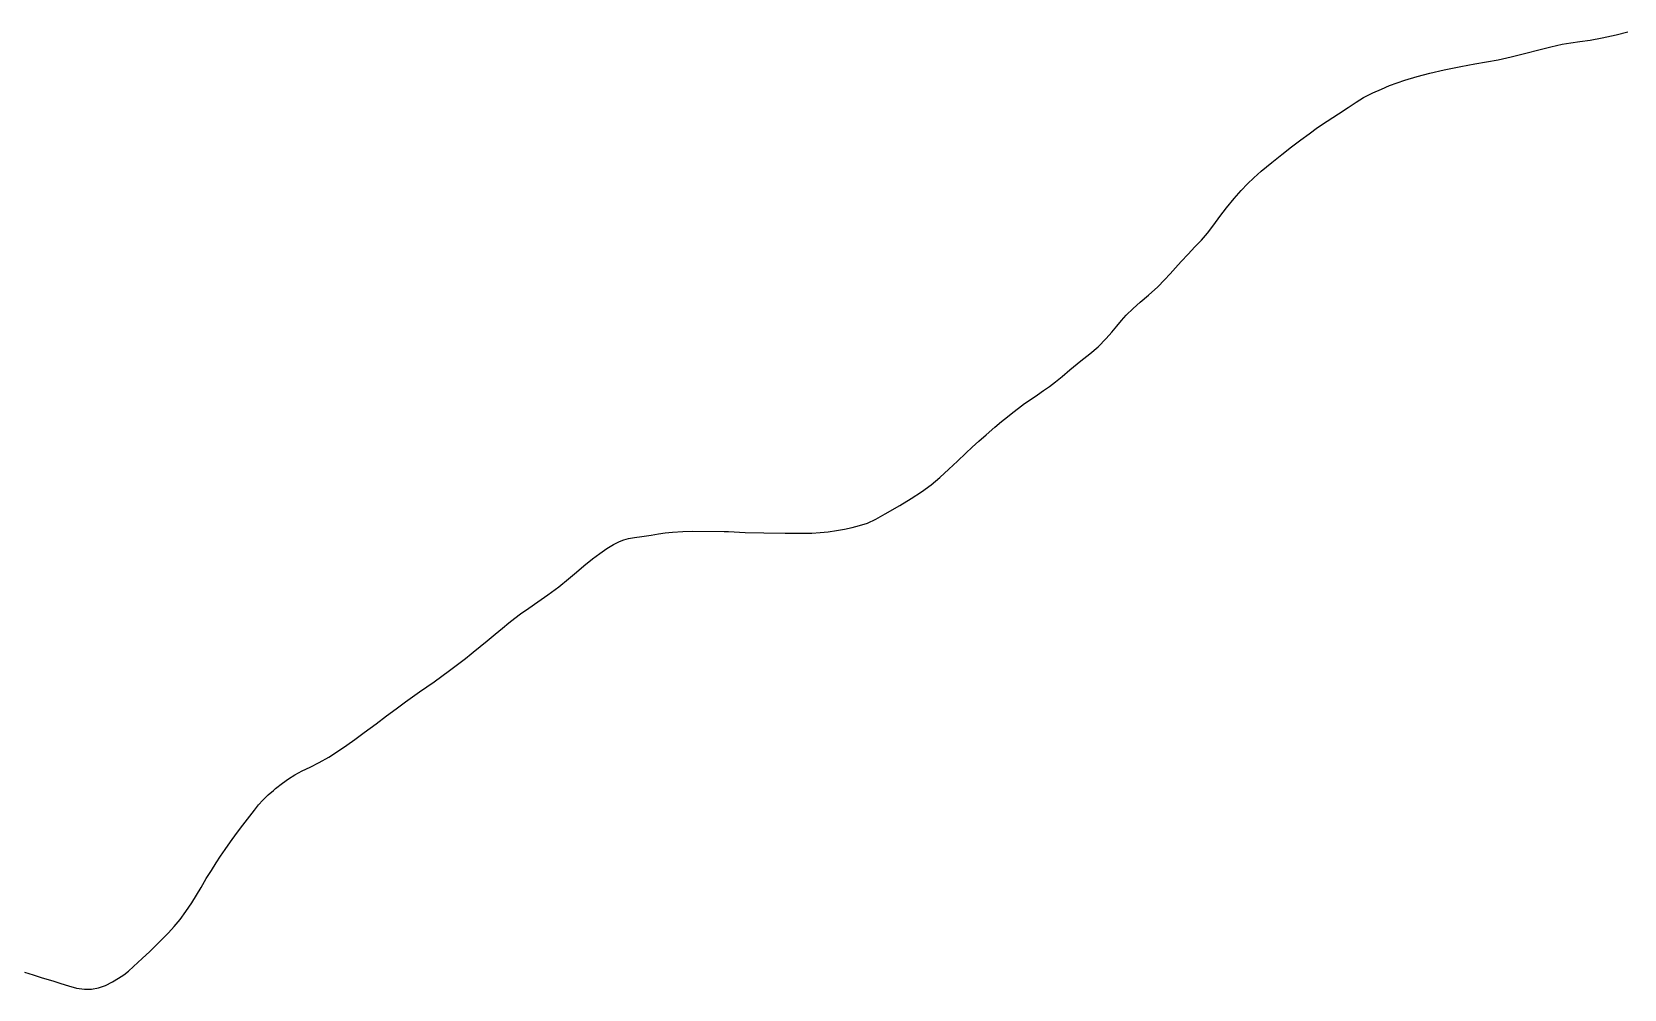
# Model space of a CAD drawing. Header units: inches. Extents: x 11258954 to 11313122, y 3645444 to 3695200.
# Drawn here: x 11267362 to 11269464, y 3688559 to 3689823 of the extents above; entities that cross this region are included whole.
import ezdxf

# ---------------------------------------------------------------- set-up
doc = ezdxf.new("R2010")
doc.units = ezdxf.units.IN
doc.header["$MEASUREMENT"] = 0
for name, color, linetype in [('CorporateLimit', 22, 'Continuous'), ('VotingPrecinct', 233, 'Continuous'), ('Ward', 133, 'Continuous')]:
    doc.layers.add(name, color=color, linetype=linetype)

msp = doc.modelspace()

# ---------------------------------------------------------------- linework, layer by layer
at = {"layer": 'CorporateLimit'}
msp.add_polyline3d([(11267352.5625, 3688581.5625, 0), (11267364.219, 3688577.9375, 0), (11267376.0625, 3688574.0625, 0), (11267389.7815, 3688569.875, 0), (11267400.625, 3688566.5, 0), (11267410.719, 3688563.1875, 0), (11267421.125, 3688560.375, 0), (11267431.75, 3688558.9375, 0), (11267440.9375, 3688559.125, 0), (11267450.1875, 3688560.875, 0), (11267459.469, 3688563.875, 0), (11267468.875, 3688568.5, 0), (11267476.8125, 3688573.25, 0), (11267483.5315, 3688577.9375, 0), (11267489.75, 3688582.875, 0), (11267496.5625, 3688588.8125, 0), (11267507.9375, 3688599.4375, 0), (11267517.9065, 3688608.8125, 0), (11267527.0625, 3688617.75, 0), (11267535.5625, 3688626.3125, 0), (11267542.6565, 3688633.5, 0), (11267550.094, 3688641.5, 0), (11267557.844, 3688650.75, 0), (11267565.6565, 3688661.375, 0), (11267573.469, 3688673, 0), (11267579.75, 3688683.125, 0), (11267585.719, 3688693.375, 0), (11267592.594, 3688704.875, 0), (11267599.375, 3688715.8125, 0), (11267605.594, 3688725.5625, 0), (11267611.469, 3688734.5625, 0), (11267617.2815, 3688743.1875, 0), (11267624.594, 3688753.625, 0), (11267632.4375, 3688764.375, 0), (11267640.7815, 3688775.5625, 0), (11267649.9375, 3688787.25, 0), (11267656.0625, 3688795.25, 0), (11267661.4065, 3688802.125, 0), (11267667, 3688808.5, 0), (11267674.344, 3688815.4375, 0), (11267681.2095, 3688821.247, 0), (11267684.094, 3688823.6875, 0), (11267693, 3688830.75, 0), (11267701.25, 3688836.6875, 0), (11267709.4065, 3688841.75, 0), (11267719.125, 3688847, 0), (11267729.75, 3688852.25, 0), (11267741.469, 3688858.25, 0), (11267754.3125, 3688865.4375, 0), (11267767.2815, 3688873.5625, 0), (11267778.219, 3688880.9375, 0), (11267788.8125, 3688888.6875, 0), (11267800.969, 3688897.75, 0), (11267816.594, 3688909.4375, 0), (11267830.4065, 3688919.8125, 0), (11267843.125, 3688929.25, 0), (11267855.625, 3688938.3125, 0), (11267874.0625, 3688951.3125, 0), (11267893.375, 3688964.875, 0), (11267913.6565, 3688979.5, 0), (11267934.719, 3688995.5625, 0), (11267942.2115, 3689001.575, 0), (11267945, 3689003.8125, 0), (11267954.125, 3689011.3125, 0), (11267963.3125, 3689018.9375, 0), (11267973.969, 3689027.75, 0), (11267983.4065, 3689035.5, 0), (11267991.844, 3689042.4375, 0), (11267999.6875, 3689048.6875, 0), (11268007.125, 3689054.375, 0), (11268018.219, 3689062.1875, 0), (11268030.1565, 3689070.3125, 0), (11268043.3125, 3689079.375, 0), (11268058.094, 3689090.25, 0), (11268070.8125, 3689100.5625, 0), (11268081.1565, 3689109.5, 0), (11268091.0315, 3689117.875, 0), (11268102.4065, 3689126.9375, 0), (11268112.1565, 3689134, 0), (11268121.4375, 3689140.5625, 0), (11268130.0625, 3689145.875, 0), (11268138.1565, 3689150, 0), (11268143.75, 3689152.0625, 0), (11268149.969, 3689153.75, 0), (11268157.75, 3689155.1875, 0), (11268167.4375, 3689156.6875, 0), (11268179.75, 3689158.5, 0), (11268189.6565, 3689160.0625, 0), (11268198.4375, 3689161.25, 0), (11268207.9065, 3689162.25, 0), (11268221.5625, 3689163.125, 0), (11268234.875, 3689163.6875, 0), (11268276.206, 3689163.3115, 0), (11268281.719, 3689163, 0), (11268303.969, 3689161.9375, 0), (11268328.625, 3689161.25, 0), (11268356.875, 3689161, 0), (11268370.0315, 3689161, 0), (11268381.469, 3689161, 0), (11268392.0315, 3689161.1875, 0), (11268402.844, 3689161.75, 0), (11268413.5, 3689162.9375, 0), (11268424.375, 3689164.5, 0), (11268435, 3689166.375, 0), (11268445.0315, 3689168.4375, 0), (11268455, 3689170.9375, 0), (11268465.1875, 3689174.25, 0), (11268476.2815, 3689179.375, 0), (11268488.875, 3689186.375, 0), (11268507.969, 3689197.625, 0), (11268523.219, 3689206.75, 0), (11268536.5315, 3689215.4375, 0), (11268549.2815, 3689224.875, 0), (11268560.875, 3689234.625, 0), (11268572.719, 3689245.3125, 0), (11268578.5255, 3689250.757, 0), (11268584.25, 3689256.125, 0), (11268595.1565, 3689266.5, 0), (11268603.6875, 3689274.625, 0), (11268612.3125, 3689282.5625, 0), (11268621.9065, 3689291.0625, 0), (11268633.2815, 3689300.75, 0), (11268642.344, 3689308.3125, 0), (11268650.0315, 3689314.6875, 0), (11268657.125, 3689320.4375, 0), (11268664.5625, 3689326, 0), (11268672.7815, 3689332.0625, 0), (11268681.344, 3689338, 0), (11268689.7815, 3689343.8125, 0), (11268697.844, 3689349.25, 0), (11268705.844, 3689354.875, 0), (11268713.7815, 3689360.8125, 0), (11268722.469, 3689367.8125, 0), (11268732.6875, 3689376.5, 0), (11268747.0315, 3689388.5, 0), (11268758.9065, 3689398, 0), (11268769.719, 3689407.1875, 0), (11268780.5625, 3689417.9375, 0), (11268787.75, 3689426.25, 0), (11268794.4065, 3689434.3125, 0), (11268800.75, 3689442, 0), (11268806.969, 3689448.9375, 0), (11268815.9375, 3689457.5625, 0), (11268825.5625, 3689465.875, 0), (11268836.4065, 3689475.0625, 0), (11268848.5625, 3689486.3125, 0), (11268857.625, 3689495.5625, 0), (11268865.0625, 3689503.625, 0), (11268871.9065, 3689511.4375, 0), (11268879.375, 3689519.75, 0), (11268888.5315, 3689529.5625, 0), (11268897.5, 3689538.875, 0), (11268906.1565, 3689548, 0), (11268914.3125, 3689557.3125, 0), (11268922.6565, 3689568.0625, 0), (11268930.6875, 3689579, 0), (11268939.219, 3689590.5, 0), (11268949.375, 3689602.8125, 0), (11268958.719, 3689613.3125, 0), (11268966.875, 3689622.0625, 0), (11268975.1875, 3689630.1875, 0), (11268985.094, 3689638.9375, 0), (11268999.094, 3689650.625, 0), (11269012.4065, 3689661.1875, 0), (11269025.094, 3689671.0625, 0), (11269037.3125, 3689680.1875, 0), (11269048.3125, 3689688.25, 0), (11269059.6565, 3689696.4375, 0), (11269072.3125, 3689704.9375, 0), (11269087.0315, 3689714.5, 0), (11269099.75, 3689722.875, 0), (11269110.2815, 3689729.9375, 0), (11269120.375, 3689736.0625, 0), (11269132.469, 3689742.25, 0), (11269143.875, 3689747.375, 0), (11269154.5625, 3689751.875, 0), (11269164.7815, 3689755.8125, 0), (11269174.625, 3689759.1875, 0), (11269190.875, 3689764.125, 0), (11269207.9375, 3689768.4375, 0), (11269226.8125, 3689772.625, 0), (11269248.594, 3689777.0625, 0), (11269267, 3689780.5, 0), (11269282.625, 3689783.3125, 0), (11269297.9065, 3689786.1875, 0), (11269315.3125, 3689789.875, 0), (11269334.3125, 3689794.5625, 0), (11269351.625, 3689799.1875, 0), (11269367.625, 3689803.3125, 0), (11269382.5625, 3689806.625, 0), (11269393.6565, 3689808.4375, 0), (11269405.719, 3689810.0625, 0), (11269419.4065, 3689812.125, 0), (11269435.25, 3689815.0625, 0), (11269453.7815, 3689819.0625, 0), (11269469.219, 3689822.9375, 0)], dxfattribs=at)
at = {"layer": 'VotingPrecinct'}
msp.add_polyline3d([(11267352.5625, 3688581.5625, 0), (11267364.219, 3688577.9375, 0), (11267376.0625, 3688574.0625, 0), (11267389.7815, 3688569.875, 0), (11267400.625, 3688566.5, 0), (11267410.719, 3688563.1875, 0), (11267421.125, 3688560.375, 0), (11267431.75, 3688558.9375, 0), (11267440.9375, 3688559.125, 0), (11267450.1875, 3688560.875, 0), (11267459.469, 3688563.875, 0), (11267468.875, 3688568.5, 0), (11267476.8125, 3688573.25, 0), (11267483.5315, 3688577.9375, 0), (11267489.75, 3688582.875, 0), (11267496.5625, 3688588.8125, 0), (11267507.9375, 3688599.4375, 0), (11267517.9065, 3688608.8125, 0), (11267527.0625, 3688617.75, 0), (11267535.5625, 3688626.3125, 0), (11267542.6565, 3688633.5, 0), (11267550.094, 3688641.5, 0), (11267557.844, 3688650.75, 0), (11267565.6565, 3688661.375, 0), (11267573.469, 3688673, 0), (11267579.75, 3688683.125, 0), (11267585.719, 3688693.375, 0), (11267592.594, 3688704.875, 0), (11267599.375, 3688715.8125, 0), (11267605.594, 3688725.5625, 0), (11267611.469, 3688734.5625, 0), (11267617.2815, 3688743.1875, 0), (11267624.594, 3688753.625, 0), (11267632.4375, 3688764.375, 0), (11267640.7815, 3688775.5625, 0), (11267649.9375, 3688787.25, 0), (11267656.0625, 3688795.25, 0), (11267661.4065, 3688802.125, 0), (11267667, 3688808.5, 0), (11267674.344, 3688815.4375, 0), (11267681.2095, 3688821.247, 0), (11267684.094, 3688823.6875, 0), (11267693, 3688830.75, 0), (11267701.25, 3688836.6875, 0), (11267709.4065, 3688841.75, 0), (11267719.125, 3688847, 0), (11267729.75, 3688852.25, 0), (11267741.469, 3688858.25, 0), (11267754.3125, 3688865.4375, 0), (11267767.2815, 3688873.5625, 0), (11267778.219, 3688880.9375, 0), (11267788.8125, 3688888.6875, 0), (11267800.969, 3688897.75, 0), (11267816.594, 3688909.4375, 0), (11267830.4065, 3688919.8125, 0), (11267843.125, 3688929.25, 0), (11267855.625, 3688938.3125, 0), (11267874.0625, 3688951.3125, 0), (11267893.375, 3688964.875, 0), (11267913.6565, 3688979.5, 0), (11267934.719, 3688995.5625, 0), (11267942.2115, 3689001.575, 0), (11267945, 3689003.8125, 0), (11267954.125, 3689011.3125, 0), (11267963.3125, 3689018.9375, 0), (11267973.969, 3689027.75, 0), (11267983.4065, 3689035.5, 0), (11267991.844, 3689042.4375, 0), (11267999.6875, 3689048.6875, 0), (11268007.125, 3689054.375, 0), (11268018.219, 3689062.1875, 0), (11268030.1565, 3689070.3125, 0), (11268043.3125, 3689079.375, 0), (11268058.094, 3689090.25, 0), (11268070.8125, 3689100.5625, 0), (11268081.1565, 3689109.5, 0), (11268091.0315, 3689117.875, 0), (11268102.4065, 3689126.9375, 0), (11268112.1565, 3689134, 0), (11268121.4375, 3689140.5625, 0), (11268130.0625, 3689145.875, 0), (11268138.1565, 3689150, 0), (11268143.75, 3689152.0625, 0), (11268149.969, 3689153.75, 0), (11268157.75, 3689155.1875, 0), (11268167.4375, 3689156.6875, 0), (11268179.75, 3689158.5, 0), (11268189.6565, 3689160.0625, 0), (11268198.4375, 3689161.25, 0), (11268207.9065, 3689162.25, 0), (11268221.5625, 3689163.125, 0), (11268234.875, 3689163.6875, 0), (11268276.206, 3689163.3115, 0), (11268281.719, 3689163, 0), (11268303.969, 3689161.9375, 0), (11268328.625, 3689161.25, 0), (11268356.875, 3689161, 0), (11268370.0315, 3689161, 0), (11268381.469, 3689161, 0), (11268392.0315, 3689161.1875, 0), (11268402.844, 3689161.75, 0), (11268413.5, 3689162.9375, 0), (11268424.375, 3689164.5, 0), (11268435, 3689166.375, 0), (11268445.0315, 3689168.4375, 0), (11268455, 3689170.9375, 0), (11268465.1875, 3689174.25, 0), (11268476.2815, 3689179.375, 0), (11268488.875, 3689186.375, 0), (11268507.969, 3689197.625, 0), (11268523.219, 3689206.75, 0), (11268536.5315, 3689215.4375, 0), (11268549.2815, 3689224.875, 0), (11268560.875, 3689234.625, 0), (11268572.719, 3689245.3125, 0), (11268578.5255, 3689250.757, 0), (11268584.25, 3689256.125, 0), (11268595.1565, 3689266.5, 0), (11268603.6875, 3689274.625, 0), (11268612.3125, 3689282.5625, 0), (11268621.9065, 3689291.0625, 0), (11268633.2815, 3689300.75, 0), (11268642.344, 3689308.3125, 0), (11268650.0315, 3689314.6875, 0), (11268657.125, 3689320.4375, 0), (11268664.5625, 3689326, 0), (11268672.7815, 3689332.0625, 0), (11268681.344, 3689338, 0), (11268689.7815, 3689343.8125, 0), (11268697.844, 3689349.25, 0), (11268705.844, 3689354.875, 0), (11268713.7815, 3689360.8125, 0), (11268722.469, 3689367.8125, 0), (11268732.6875, 3689376.5, 0), (11268747.0315, 3689388.5, 0), (11268758.9065, 3689398, 0), (11268769.719, 3689407.1875, 0), (11268780.5625, 3689417.9375, 0), (11268787.75, 3689426.25, 0), (11268794.4065, 3689434.3125, 0), (11268800.75, 3689442, 0), (11268806.969, 3689448.9375, 0), (11268815.9375, 3689457.5625, 0), (11268825.5625, 3689465.875, 0), (11268836.4065, 3689475.0625, 0), (11268848.5625, 3689486.3125, 0), (11268857.625, 3689495.5625, 0), (11268865.0625, 3689503.625, 0), (11268871.9065, 3689511.4375, 0), (11268879.375, 3689519.75, 0), (11268888.5315, 3689529.5625, 0), (11268897.5, 3689538.875, 0), (11268906.1565, 3689548, 0), (11268914.3125, 3689557.3125, 0), (11268922.6565, 3689568.0625, 0), (11268930.6875, 3689579, 0), (11268939.219, 3689590.5, 0), (11268949.375, 3689602.8125, 0), (11268958.719, 3689613.3125, 0), (11268966.875, 3689622.0625, 0), (11268975.1875, 3689630.1875, 0), (11268985.094, 3689638.9375, 0), (11268999.094, 3689650.625, 0), (11269012.4065, 3689661.1875, 0), (11269025.094, 3689671.0625, 0), (11269037.3125, 3689680.1875, 0), (11269048.3125, 3689688.25, 0), (11269059.6565, 3689696.4375, 0), (11269072.3125, 3689704.9375, 0), (11269087.0315, 3689714.5, 0), (11269099.75, 3689722.875, 0), (11269110.2815, 3689729.9375, 0), (11269120.375, 3689736.0625, 0), (11269132.469, 3689742.25, 0), (11269143.875, 3689747.375, 0), (11269154.5625, 3689751.875, 0), (11269164.7815, 3689755.8125, 0), (11269174.625, 3689759.1875, 0), (11269190.875, 3689764.125, 0), (11269207.9375, 3689768.4375, 0), (11269226.8125, 3689772.625, 0), (11269248.594, 3689777.0625, 0), (11269267, 3689780.5, 0), (11269282.625, 3689783.3125, 0), (11269297.9065, 3689786.1875, 0), (11269315.3125, 3689789.875, 0), (11269334.3125, 3689794.5625, 0), (11269351.625, 3689799.1875, 0), (11269367.625, 3689803.3125, 0), (11269382.5625, 3689806.625, 0), (11269393.6565, 3689808.4375, 0), (11269405.719, 3689810.0625, 0), (11269419.4065, 3689812.125, 0), (11269435.25, 3689815.0625, 0), (11269453.7815, 3689819.0625, 0), (11269469.219, 3689822.9375, 0)], dxfattribs=at)
at = {"layer": 'Ward'}
msp.add_polyline3d([(11267352.5625, 3688581.5625, 0), (11267364.219, 3688577.9375, 0), (11267376.0625, 3688574.0625, 0), (11267389.7815, 3688569.875, 0), (11267400.625, 3688566.5, 0), (11267410.719, 3688563.1875, 0), (11267421.125, 3688560.375, 0), (11267431.75, 3688558.9375, 0), (11267440.9375, 3688559.125, 0), (11267450.1875, 3688560.875, 0), (11267459.469, 3688563.875, 0), (11267468.875, 3688568.5, 0), (11267476.8125, 3688573.25, 0), (11267483.5315, 3688577.9375, 0), (11267489.75, 3688582.875, 0), (11267496.5625, 3688588.8125, 0), (11267507.9375, 3688599.4375, 0), (11267517.9065, 3688608.8125, 0), (11267527.0625, 3688617.75, 0), (11267535.5625, 3688626.3125, 0), (11267542.6565, 3688633.5, 0), (11267550.094, 3688641.5, 0), (11267557.844, 3688650.75, 0), (11267565.6565, 3688661.375, 0), (11267573.469, 3688673, 0), (11267579.75, 3688683.125, 0), (11267585.719, 3688693.375, 0), (11267592.594, 3688704.875, 0), (11267599.375, 3688715.8125, 0), (11267605.594, 3688725.5625, 0), (11267611.469, 3688734.5625, 0), (11267617.2815, 3688743.1875, 0), (11267624.594, 3688753.625, 0), (11267632.4375, 3688764.375, 0), (11267640.7815, 3688775.5625, 0), (11267649.9375, 3688787.25, 0), (11267656.0625, 3688795.25, 0), (11267661.4065, 3688802.125, 0), (11267667, 3688808.5, 0), (11267674.344, 3688815.4375, 0), (11267681.2095, 3688821.247, 0), (11267684.094, 3688823.6875, 0), (11267693, 3688830.75, 0), (11267701.25, 3688836.6875, 0), (11267709.4065, 3688841.75, 0), (11267719.125, 3688847, 0), (11267729.75, 3688852.25, 0), (11267741.469, 3688858.25, 0), (11267754.3125, 3688865.4375, 0), (11267767.2815, 3688873.5625, 0), (11267778.219, 3688880.9375, 0), (11267788.8125, 3688888.6875, 0), (11267800.969, 3688897.75, 0), (11267816.594, 3688909.4375, 0), (11267830.4065, 3688919.8125, 0), (11267843.125, 3688929.25, 0), (11267855.625, 3688938.3125, 0), (11267874.0625, 3688951.3125, 0), (11267893.375, 3688964.875, 0), (11267913.6565, 3688979.5, 0), (11267934.719, 3688995.5625, 0), (11267942.2115, 3689001.575, 0), (11267945, 3689003.8125, 0), (11267954.125, 3689011.3125, 0), (11267963.3125, 3689018.9375, 0), (11267973.969, 3689027.75, 0), (11267983.4065, 3689035.5, 0), (11267991.844, 3689042.4375, 0), (11267999.6875, 3689048.6875, 0), (11268007.125, 3689054.375, 0), (11268018.219, 3689062.1875, 0), (11268030.1565, 3689070.3125, 0), (11268043.3125, 3689079.375, 0), (11268058.094, 3689090.25, 0), (11268070.8125, 3689100.5625, 0), (11268081.1565, 3689109.5, 0), (11268091.0315, 3689117.875, 0), (11268102.4065, 3689126.9375, 0), (11268112.1565, 3689134, 0), (11268121.4375, 3689140.5625, 0), (11268130.0625, 3689145.875, 0), (11268138.1565, 3689150, 0), (11268143.75, 3689152.0625, 0), (11268149.969, 3689153.75, 0), (11268157.75, 3689155.1875, 0), (11268167.4375, 3689156.6875, 0), (11268179.75, 3689158.5, 0), (11268189.6565, 3689160.0625, 0), (11268198.4375, 3689161.25, 0), (11268207.9065, 3689162.25, 0), (11268221.5625, 3689163.125, 0), (11268234.875, 3689163.6875, 0), (11268276.206, 3689163.3115, 0), (11268281.719, 3689163, 0), (11268303.969, 3689161.9375, 0), (11268328.625, 3689161.25, 0), (11268356.875, 3689161, 0), (11268370.0315, 3689161, 0), (11268381.469, 3689161, 0), (11268392.0315, 3689161.1875, 0), (11268402.844, 3689161.75, 0), (11268413.5, 3689162.9375, 0), (11268424.375, 3689164.5, 0), (11268435, 3689166.375, 0), (11268445.0315, 3689168.4375, 0), (11268455, 3689170.9375, 0), (11268465.1875, 3689174.25, 0), (11268476.2815, 3689179.375, 0), (11268488.875, 3689186.375, 0), (11268507.969, 3689197.625, 0), (11268523.219, 3689206.75, 0), (11268536.5315, 3689215.4375, 0), (11268549.2815, 3689224.875, 0), (11268560.875, 3689234.625, 0), (11268572.719, 3689245.3125, 0), (11268578.5255, 3689250.757, 0), (11268584.25, 3689256.125, 0), (11268595.1565, 3689266.5, 0), (11268603.6875, 3689274.625, 0), (11268612.3125, 3689282.5625, 0), (11268621.9065, 3689291.0625, 0), (11268633.2815, 3689300.75, 0), (11268642.344, 3689308.3125, 0), (11268650.0315, 3689314.6875, 0), (11268657.125, 3689320.4375, 0), (11268664.5625, 3689326, 0), (11268672.7815, 3689332.0625, 0), (11268681.344, 3689338, 0), (11268689.7815, 3689343.8125, 0), (11268697.844, 3689349.25, 0), (11268705.844, 3689354.875, 0), (11268713.7815, 3689360.8125, 0), (11268722.469, 3689367.8125, 0), (11268732.6875, 3689376.5, 0), (11268747.0315, 3689388.5, 0), (11268758.9065, 3689398, 0), (11268769.719, 3689407.1875, 0), (11268780.5625, 3689417.9375, 0), (11268787.75, 3689426.25, 0), (11268794.4065, 3689434.3125, 0), (11268800.75, 3689442, 0), (11268806.969, 3689448.9375, 0), (11268815.9375, 3689457.5625, 0), (11268825.5625, 3689465.875, 0), (11268836.4065, 3689475.0625, 0), (11268848.5625, 3689486.3125, 0), (11268857.625, 3689495.5625, 0), (11268865.0625, 3689503.625, 0), (11268871.9065, 3689511.4375, 0), (11268879.375, 3689519.75, 0), (11268888.5315, 3689529.5625, 0), (11268897.5, 3689538.875, 0), (11268906.1565, 3689548, 0), (11268914.3125, 3689557.3125, 0), (11268922.6565, 3689568.0625, 0), (11268930.6875, 3689579, 0), (11268939.219, 3689590.5, 0), (11268949.375, 3689602.8125, 0), (11268958.719, 3689613.3125, 0), (11268966.875, 3689622.0625, 0), (11268975.1875, 3689630.1875, 0), (11268985.094, 3689638.9375, 0), (11268999.094, 3689650.625, 0), (11269012.4065, 3689661.1875, 0), (11269025.094, 3689671.0625, 0), (11269037.3125, 3689680.1875, 0), (11269048.3125, 3689688.25, 0), (11269059.6565, 3689696.4375, 0), (11269072.3125, 3689704.9375, 0), (11269087.0315, 3689714.5, 0), (11269099.75, 3689722.875, 0), (11269110.2815, 3689729.9375, 0), (11269120.375, 3689736.0625, 0), (11269132.469, 3689742.25, 0), (11269143.875, 3689747.375, 0), (11269154.5625, 3689751.875, 0), (11269164.7815, 3689755.8125, 0), (11269174.625, 3689759.1875, 0), (11269190.875, 3689764.125, 0), (11269207.9375, 3689768.4375, 0), (11269226.8125, 3689772.625, 0), (11269248.594, 3689777.0625, 0), (11269267, 3689780.5, 0), (11269282.625, 3689783.3125, 0), (11269297.9065, 3689786.1875, 0), (11269315.3125, 3689789.875, 0), (11269334.3125, 3689794.5625, 0), (11269351.625, 3689799.1875, 0), (11269367.625, 3689803.3125, 0), (11269382.5625, 3689806.625, 0), (11269393.6565, 3689808.4375, 0), (11269405.719, 3689810.0625, 0), (11269419.4065, 3689812.125, 0), (11269435.25, 3689815.0625, 0), (11269453.7815, 3689819.0625, 0), (11269469.219, 3689822.9375, 0)], dxfattribs=at)

doc.saveas('drawing.dxf')
